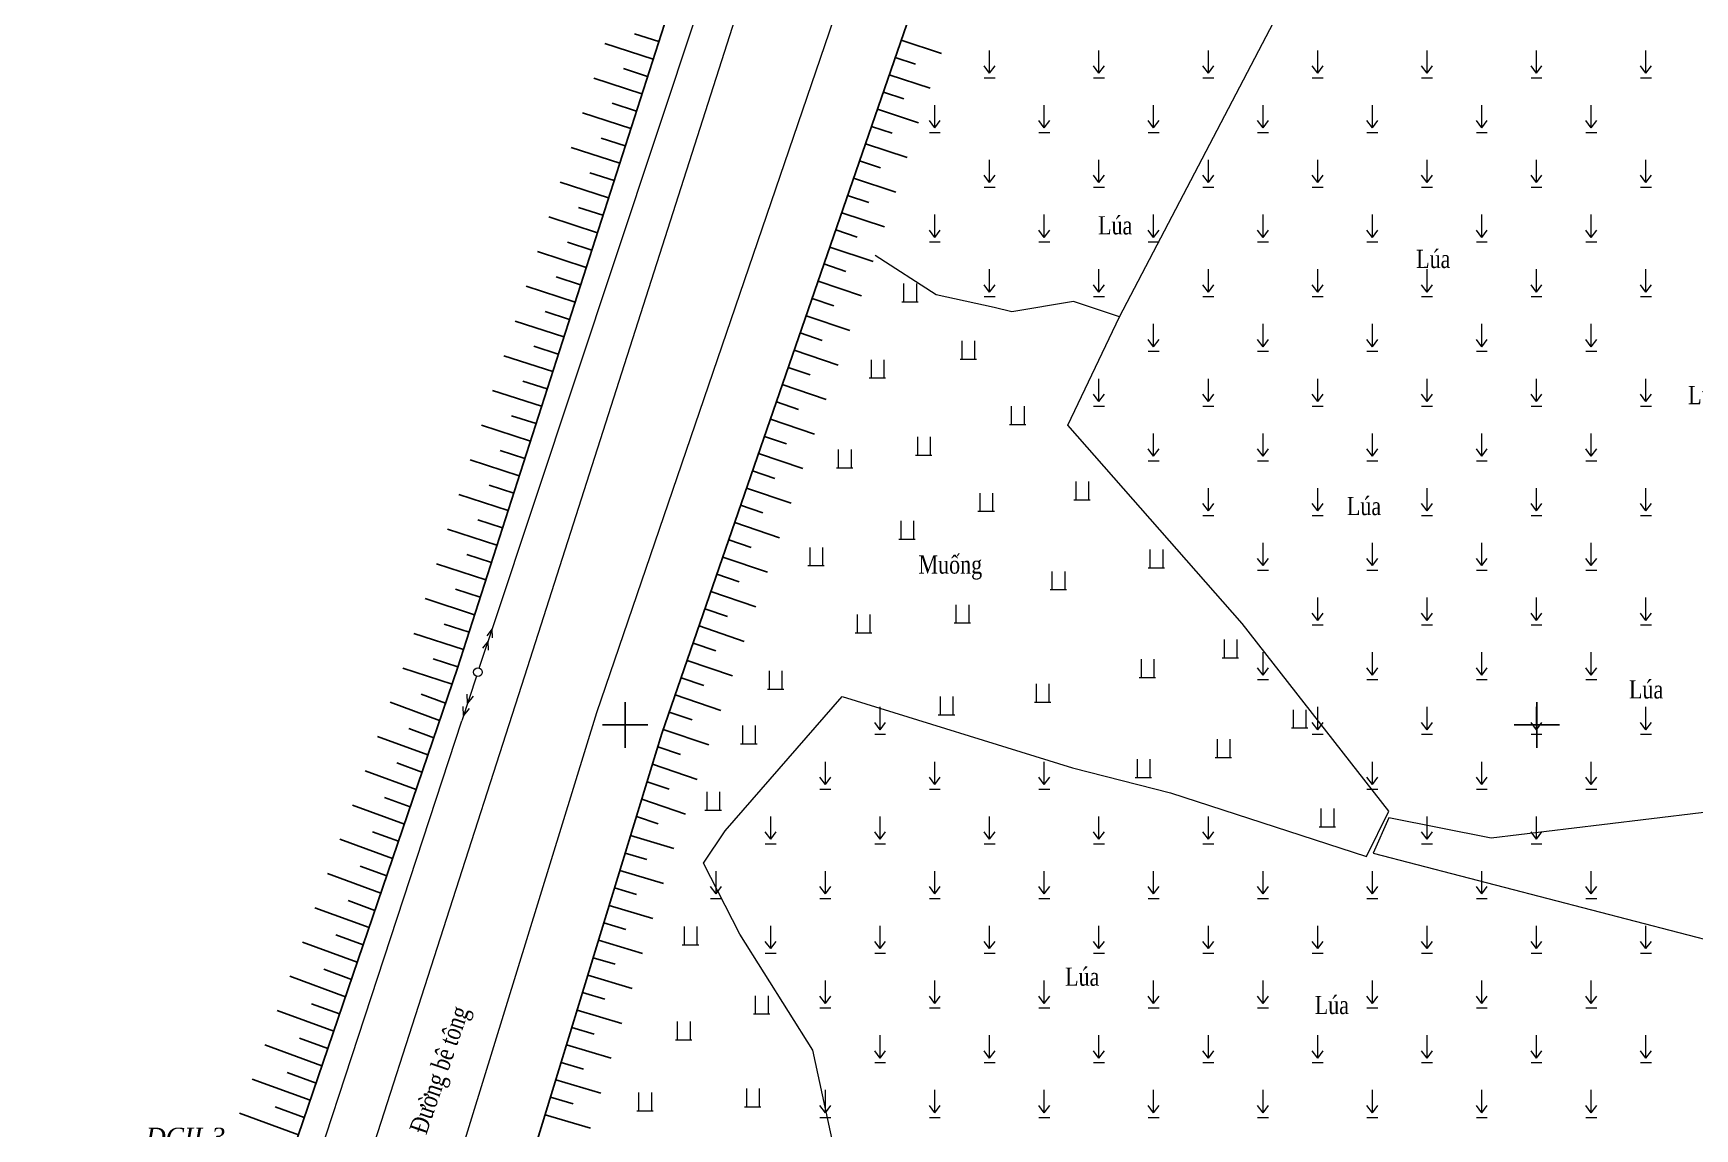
# Model space of a CAD drawing. Header units: metres. Extents: x 585499 to 586851, y 1565849 to 1566901.
# Drawn here: x 585967.5 to 586058.7, y 1566277.9 to 1566337.9 of the extents above; entities that cross this region are included whole.
import ezdxf
from ezdxf.enums import TextEntityAlignment as Align

# ---------------------------------------------------------------- set-up
doc = ezdxf.new("R2010")
doc.units = ezdxf.units.M
for name, color, linetype in [('CTL', 165, 'Continuous'), ('K_HUNG', 7, 'Continuous'), ('taluy', 15, 'Continuous')]:
    doc.layers.add(name, color=color, linetype=linetype)
for name, color, linetype, lineweight in [('duong bo', 97, 'Continuous', 0), ('duong nhua-bt', 10, 'Continuous', 0), ('Ghi chu', 2, 'Continuous', 5), ('ten', 90, 'Continuous', 0), ('text', 7, 'Continuous', 0), ('ThucVat', 90, 'Continuous', 0), ('thuy van', 111, 'Continuous', 0), ('đuongdien', 2, 'Continuous', 0)]:
    doc.layers.add(name, color=color, linetype=linetype, lineweight=lineweight)
doc.styles.add('ghi chu', font='times.ttf', dxfattribs={"height": 1})
doc.styles.add('VNTIMEI', font='')
doc.styles.get('VNTIMEI').set_extended_font_data('.VnTime', italic=True)
doc.linetypes.add('TAluy-500', pattern='A,0.667,[130,ltypeshp.shx,S=-0.25,R=0,X=-0.25,Y=0.25],0.333', length=1)

# ---------------------------------------------------------------- blocks, each defined once
blk = doc.blocks.new('cdct')
at = {"layer": 'Ghi chu'}
for points in [[(-0.95, 0), (-11.23, 0)], [(-8.18, -0.66), (-10, 0), (-8.18, 0.7)], [(-5.32, -0.66), (-7.15, 0), (-5.32, 0.7)], [(0.95, 0), (11.23, 0)], [(5.32, -0.66), (7.15, 0), (5.32, 0.7)], [(8.18, -0.66), (10, 0), (8.18, 0.7)]]:
    blk.add_lwpolyline(points, dxfattribs=at)
blk.add_circle((0, 0), 0.947, dxfattribs=at)
blk = doc.blocks.new('fdsa')
at = {"layer": 'ThucVat', "color": 8}
for p, q in [((586981.426, 1565459.991), (586981.426, 1565458.991)), ((586982.126, 1565459.991), (586982.126, 1565458.991))]:
    blk.add_line(p, q, dxfattribs=at)
blk.add_lwpolyline([(586981.326, 1565458.991), (586982.226, 1565458.991)], dxfattribs=at)
blk = doc.blocks.new('aa')
at = {"layer": 'ThucVat', "color": 8}
for p, q in [((586849.349, 1565409.619), (586849.349, 1565410.869)), ((586849.349, 1565409.619), (586849.049, 1565410.019)), ((586849.349, 1565409.619), (586849.649, 1565410.019)), ((586849.049, 1565409.369), (586849.649, 1565409.369))]:
    blk.add_line(p, q, dxfattribs=at)

msp = doc.modelspace()

# ---------------------------------------------------------------- linework, layer by layer
at = {"layer": 'CTL', "color": 8}
for p, q in [((586001.532, 1566336.514, 14.25), (585998.891, 1566337.37, 14.25)), ((586001.532, 1566336.514, 14.25), (585998.891, 1566337.37, 14.25)), ((586001.838, 1566337.466, 14.25), (586000.518, 1566337.893, 14.25)), ((586001.838, 1566337.466, 14.25), (586000.518, 1566337.893, 14.25)), ((586015.139, 1566337.541, 14.25), (586017.341, 1566336.819, 14.25)), ((586015.139, 1566337.541, 14.25), (586017.341, 1566336.819, 14.25)), ((586014.812, 1566336.596, 14.25), (586015.921, 1566336.233, 14.25)), ((586014.812, 1566336.596, 14.25), (586015.921, 1566336.233, 14.25)), ((586000.92, 1566334.61, 14.25), (585998.274, 1566335.467, 14.25)), ((586000.92, 1566334.61, 14.25), (585998.274, 1566335.467, 14.25)), ((586001.226, 1566335.562, 14.25), (585999.904, 1566335.99, 14.25)), ((586001.226, 1566335.562, 14.25), (585999.904, 1566335.99, 14.25)), ((586014.486, 1566335.651, 14.25), (586016.718, 1566334.919, 14.25)), ((586014.486, 1566335.651, 14.25), (586016.718, 1566334.919, 14.25)), ((586014.159, 1566334.705, 14.25), (586015.283, 1566334.337, 14.25)), ((586014.159, 1566334.705, 14.25), (586015.283, 1566334.337, 14.25)), ((586000.615, 1566333.658, 14.25), (585999.29, 1566334.087, 14.25)), ((586000.615, 1566333.658, 14.25), (585999.29, 1566334.087, 14.25)), ((586013.833, 1566333.76, 14.25), (586016.095, 1566333.018, 14.25)), ((586013.833, 1566333.76, 14.25), (586016.095, 1566333.018, 14.25)), ((586000.309, 1566332.706, 14.25), (585997.658, 1566333.564, 14.25)), ((586000.309, 1566332.706, 14.25), (585997.658, 1566333.564, 14.25)), ((586013.506, 1566332.815, 14.25), (586014.645, 1566332.441, 14.25)), ((586013.506, 1566332.815, 14.25), (586014.645, 1566332.441, 14.25)), ((586000.003, 1566331.754, 14.25), (585998.676, 1566332.183, 14.25)), ((586000.003, 1566331.754, 14.25), (585998.676, 1566332.183, 14.25)), ((586013.18, 1566331.869, 14.25), (586015.472, 1566331.118, 14.25)), ((586013.18, 1566331.869, 14.25), (586015.472, 1566331.118, 14.25)), ((585999.697, 1566330.802, 14.25), (585997.042, 1566331.661, 14.25)), ((585999.697, 1566330.802, 14.25), (585997.042, 1566331.661, 14.25)), ((586012.853, 1566330.924, 14.25), (586014.007, 1566330.546, 14.25)), ((586012.853, 1566330.924, 14.25), (586014.007, 1566330.546, 14.25)), ((585999.391, 1566329.849, 14.25), (585998.062, 1566330.28, 14.25)), ((585999.391, 1566329.849, 14.25), (585998.062, 1566330.28, 14.25)), ((586012.527, 1566329.979, 14.25), (586014.849, 1566329.217, 14.25)), ((586012.527, 1566329.979, 14.25), (586014.849, 1566329.217, 14.25)), ((585999.085, 1566328.897, 14.25), (585996.426, 1566329.759, 14.25)), ((585999.085, 1566328.897, 14.25), (585996.426, 1566329.759, 14.25)), ((585998.779, 1566327.945, 14.25), (585997.448, 1566328.376, 14.25)), ((585998.779, 1566327.945, 14.25), (585997.448, 1566328.376, 14.25)), ((586012.2, 1566329.033, 14.25), (586013.369, 1566328.65, 14.25)), ((586012.2, 1566329.033, 14.25), (586013.369, 1566328.65, 14.25)), ((585998.473, 1566326.993, 14.25), (585995.809, 1566327.856, 14.25)), ((585998.473, 1566326.993, 14.25), (585995.809, 1566327.856, 14.25)), ((586011.874, 1566328.088, 14.25), (586014.226, 1566327.317, 14.25)), ((586011.874, 1566328.088, 14.25), (586014.226, 1566327.317, 14.25)), ((585998.167, 1566326.041, 14.25), (585996.834, 1566326.473, 14.25)), ((585998.167, 1566326.041, 14.25), (585996.834, 1566326.473, 14.25)), ((586011.547, 1566327.143, 14.25), (586012.731, 1566326.755, 14.25)), ((586011.547, 1566327.143, 14.25), (586012.731, 1566326.755, 14.25)), ((585997.861, 1566325.089, 14.25), (585995.193, 1566325.953, 14.25)), ((585997.861, 1566325.089, 14.25), (585995.193, 1566325.953, 14.25)), ((586011.221, 1566326.197, 14.25), (586013.603, 1566325.416, 14.25)), ((586011.221, 1566326.197, 14.25), (586013.603, 1566325.416, 14.25)), ((585997.556, 1566324.137, 14.25), (585996.22, 1566324.57, 14.25)), ((585997.556, 1566324.137, 14.25), (585996.22, 1566324.57, 14.25)), ((586010.903, 1566325.278, 14.25), (586012.093, 1566324.873, 14.25)), ((586010.903, 1566325.278, 14.25), (586012.093, 1566324.873, 14.25)), ((585997.25, 1566323.185, 14.25), (585994.577, 1566324.051, 14.25)), ((585997.25, 1566323.185, 14.25), (585994.577, 1566324.051, 14.25)), ((586010.577, 1566324.333, 14.25), (586012.961, 1566323.522, 14.25)), ((586010.577, 1566324.333, 14.25), (586012.961, 1566323.522, 14.25)), ((585996.944, 1566322.233, 14.25), (585995.606, 1566322.666, 14.25)), ((585996.944, 1566322.233, 14.25), (585995.606, 1566322.666, 14.25)), ((586010.25, 1566323.387, 14.25), (586011.445, 1566322.981, 14.25)), ((586010.25, 1566323.387, 14.25), (586011.445, 1566322.981, 14.25)), ((585996.638, 1566321.281, 14.25), (585993.96, 1566322.148, 14.25)), ((585996.638, 1566321.281, 14.25), (585993.96, 1566322.148, 14.25)), ((586009.924, 1566322.442, 14.25), (586012.317, 1566321.629, 14.25)), ((586009.924, 1566322.442, 14.25), (586012.317, 1566321.629, 14.25)), ((586009.598, 1566321.497, 14.25), (586010.797, 1566321.089, 14.25)), ((586009.598, 1566321.497, 14.25), (586010.797, 1566321.089, 14.25)), ((585996.026, 1566319.377, 14.25), (585993.344, 1566320.245, 14.25)), ((585996.026, 1566319.377, 14.25), (585993.344, 1566320.245, 14.25)), ((585996.332, 1566320.329, 14.25), (585994.992, 1566320.763, 14.25)), ((585996.332, 1566320.329, 14.25), (585994.992, 1566320.763, 14.25)), ((586009.271, 1566320.552, 14.25), (586011.674, 1566319.735, 14.25)), ((586009.271, 1566320.552, 14.25), (586011.674, 1566319.735, 14.25)), ((586008.945, 1566319.606, 14.25), (586010.148, 1566319.197, 14.25)), ((586008.945, 1566319.606, 14.25), (586010.148, 1566319.197, 14.25)), ((585995.414, 1566317.473, 14.25), (585992.728, 1566318.343, 14.25)), ((585995.414, 1566317.473, 14.25), (585992.728, 1566318.343, 14.25)), ((585995.72, 1566318.425, 14.25), (585994.378, 1566318.859, 14.25)), ((585995.72, 1566318.425, 14.25), (585994.378, 1566318.859, 14.25)), ((586008.618, 1566318.661, 14.25), (586011.03, 1566317.841, 14.25)), ((586008.618, 1566318.661, 14.25), (586011.03, 1566317.841, 14.25)), ((586008.292, 1566317.716, 14.25), (586009.5, 1566317.305, 14.25)), ((586008.292, 1566317.716, 14.25), (586009.5, 1566317.305, 14.25)), ((585994.802, 1566315.568, 14.25), (585992.112, 1566316.44, 14.25)), ((585994.802, 1566315.568, 14.25), (585992.112, 1566316.44, 14.25)), ((585995.108, 1566316.521, 14.25), (585993.764, 1566316.956, 14.25)), ((585995.108, 1566316.521, 14.25), (585993.764, 1566316.956, 14.25)), ((586007.965, 1566316.771, 14.25), (586010.387, 1566315.948, 14.25)), ((586007.965, 1566316.771, 14.25), (586010.387, 1566315.948, 14.25)), ((586007.639, 1566315.826, 14.25), (586008.852, 1566315.413, 14.25)), ((586007.639, 1566315.826, 14.25), (586008.852, 1566315.413, 14.25)), ((585994.191, 1566313.664, 14.25), (585991.495, 1566314.537, 14.25)), ((585994.191, 1566313.664, 14.25), (585991.495, 1566314.537, 14.25)), ((585994.497, 1566314.616, 14.25), (585993.15, 1566315.052, 14.25)), ((585994.497, 1566314.616, 14.25), (585993.15, 1566315.052, 14.25)), ((586007.312, 1566314.88, 14.25), (586009.743, 1566314.054, 14.25)), ((586007.312, 1566314.88, 14.25), (586009.743, 1566314.054, 14.25)), ((586006.986, 1566313.935, 14.25), (586008.204, 1566313.521, 14.25)), ((586006.986, 1566313.935, 14.25), (586008.204, 1566313.521, 14.25)), ((585993.579, 1566311.76, 14.25), (585990.879, 1566312.635, 14.25)), ((585993.579, 1566311.76, 14.25), (585990.879, 1566312.635, 14.25)), ((585993.885, 1566312.712, 14.25), (585992.536, 1566313.149, 14.25)), ((585993.885, 1566312.712, 14.25), (585992.536, 1566313.149, 14.25)), ((586006.66, 1566312.99, 14.25), (586009.099, 1566312.161, 14.25)), ((586006.66, 1566312.99, 14.25), (586009.099, 1566312.161, 14.25)), ((586006.333, 1566312.045, 14.25), (586007.555, 1566311.629, 14.25)), ((586006.333, 1566312.045, 14.25), (586007.555, 1566311.629, 14.25)), ((585993.273, 1566310.808, 14.25), (585991.922, 1566311.246, 14.25)), ((585993.273, 1566310.808, 14.25), (585991.922, 1566311.246, 14.25)), ((586006.007, 1566311.099, 14.25), (586008.456, 1566310.267, 14.25)), ((586006.007, 1566311.099, 14.25), (586008.456, 1566310.267, 14.25)), ((585992.967, 1566309.856, 14.25), (585990.263, 1566310.732, 14.25)), ((585992.967, 1566309.856, 14.25), (585990.263, 1566310.732, 14.25)), ((586005.68, 1566310.154, 14.25), (586006.907, 1566309.737, 14.25)), ((586005.68, 1566310.154, 14.25), (586006.907, 1566309.737, 14.25)), ((585992.661, 1566308.904, 14.25), (585991.308, 1566309.342, 14.25)), ((585992.661, 1566308.904, 14.25), (585991.308, 1566309.342, 14.25)), ((586005.354, 1566309.209, 14.25), (586007.812, 1566308.373, 14.25)), ((586005.354, 1566309.209, 14.25), (586007.812, 1566308.373, 14.25)), ((585992.355, 1566307.952, 14.25), (585989.647, 1566308.829, 14.25)), ((585992.355, 1566307.952, 14.25), (585989.647, 1566308.829, 14.25)), ((586005.027, 1566308.264, 14.25), (586006.259, 1566307.845, 14.25)), ((586005.027, 1566308.264, 14.25), (586006.259, 1566307.845, 14.25)), ((585992.049, 1566307, 14.25), (585990.694, 1566307.439, 14.25)), ((585992.049, 1566307, 14.25), (585990.694, 1566307.439, 14.25)), ((586004.701, 1566307.318, 14.25), (586007.168, 1566306.48, 14.25)), ((586004.701, 1566307.318, 14.25), (586007.168, 1566306.48, 14.25)), ((585991.744, 1566306.048, 14.25), (585989.03, 1566306.927, 14.25)), ((585991.744, 1566306.048, 14.25), (585989.03, 1566306.927, 14.25)), ((586004.375, 1566306.373, 14.25), (586005.611, 1566305.953, 14.25)), ((586004.375, 1566306.373, 14.25), (586005.611, 1566305.953, 14.25)), ((585991.438, 1566305.096, 14.25), (585990.08, 1566305.535, 14.25)), ((585991.438, 1566305.096, 14.25), (585990.08, 1566305.535, 14.25)), ((586004.048, 1566305.428, 14.25), (586006.525, 1566304.586, 14.25)), ((586004.048, 1566305.428, 14.25), (586006.525, 1566304.586, 14.25)), ((585991.132, 1566304.144, 14.25), (585988.414, 1566305.024, 14.25)), ((585991.132, 1566304.144, 14.25), (585988.414, 1566305.024, 14.25)), ((586003.722, 1566304.483, 14.25), (586004.962, 1566304.061, 14.25)), ((586003.722, 1566304.483, 14.25), (586004.962, 1566304.061, 14.25)), ((585990.826, 1566303.192, 14.25), (585989.466, 1566303.632, 14.25)), ((585990.826, 1566303.192, 14.25), (585989.466, 1566303.632, 14.25)), ((586003.395, 1566303.538, 14.25), (586005.881, 1566302.693, 14.25)), ((586003.395, 1566303.538, 14.25), (586005.881, 1566302.693, 14.25)), ((585990.505, 1566302.244, 14.25), (585987.798, 1566303.121, 14.25)), ((585990.505, 1566302.244, 14.25), (585987.798, 1566303.121, 14.25)), ((586003.069, 1566302.592, 14.25), (586004.314, 1566302.169, 14.25)), ((586003.069, 1566302.592, 14.25), (586004.314, 1566302.169, 14.25)), ((585989.824, 1566300.249, 14.25), (585987.11, 1566301.243, 14.25)), ((585989.824, 1566300.249, 14.25), (585987.11, 1566301.243, 14.25)), ((585990.147, 1566301.195, 14.25), (585988.801, 1566301.689, 14.25)), ((585990.147, 1566301.195, 14.25), (585988.801, 1566301.689, 14.25)), ((586002.742, 1566301.647, 14.25), (586005.238, 1566300.799, 14.25)), ((586002.742, 1566301.647, 14.25), (586005.238, 1566300.799, 14.25)), ((586002.416, 1566300.702, 14.25), (586003.666, 1566300.277, 14.25)), ((586002.416, 1566300.702, 14.25), (586003.666, 1566300.277, 14.25)), ((585989.178, 1566298.355, 14.25), (585986.422, 1566299.365, 14.25)), ((585989.178, 1566298.355, 14.25), (585986.422, 1566299.365, 14.25)), ((585989.501, 1566299.302, 14.25), (585988.134, 1566299.803, 14.25)), ((585989.501, 1566299.302, 14.25), (585988.134, 1566299.803, 14.25)), ((586002.09, 1566299.757, 14.25), (586004.594, 1566298.905, 14.25)), ((586002.09, 1566299.757, 14.25), (586004.594, 1566298.905, 14.25)), ((586001.789, 1566298.803, 14.25), (586003.03, 1566298.381, 14.25)), ((586001.789, 1566298.803, 14.25), (586003.03, 1566298.381, 14.25)), ((585988.532, 1566296.462, 14.25), (585985.734, 1566297.487, 14.25)), ((585988.532, 1566296.462, 14.25), (585985.734, 1566297.487, 14.25)), ((585988.855, 1566297.409, 14.25), (585987.467, 1566297.917, 14.25)), ((585988.855, 1566297.409, 14.25), (585987.467, 1566297.917, 14.25)), ((586001.495, 1566297.846, 14.25), (586003.95, 1566297.012, 14.25)), ((586001.495, 1566297.846, 14.25), (586003.95, 1566297.012, 14.25)), ((586001.202, 1566296.89, 14.25), (586002.415, 1566296.477, 14.25)), ((586001.202, 1566296.89, 14.25), (586002.415, 1566296.477, 14.25)), ((585987.887, 1566294.568, 14.25), (585985.046, 1566295.609, 14.25)), ((585987.887, 1566294.568, 14.25), (585985.046, 1566295.609, 14.25)), ((585988.209, 1566295.515, 14.25), (585986.8, 1566296.032, 14.25)), ((585988.209, 1566295.515, 14.25), (585986.8, 1566296.032, 14.25)), ((586000.909, 1566295.933, 14.25), (586003.307, 1566295.118, 14.25)), ((586000.909, 1566295.933, 14.25), (586003.307, 1566295.118, 14.25)), ((586000.616, 1566294.976, 14.25), (586001.801, 1566294.574, 14.25)), ((586000.616, 1566294.976, 14.25), (586001.801, 1566294.574, 14.25)), ((585987.241, 1566292.675, 14.25), (585984.358, 1566293.731, 14.25)), ((585987.241, 1566292.675, 14.25), (585984.358, 1566293.731, 14.25)), ((585987.564, 1566293.622, 14.25), (585986.133, 1566294.146, 14.25)), ((585987.564, 1566293.622, 14.25), (585986.133, 1566294.146, 14.25)), ((586000.296, 1566293.932, 14.25), (586002.669, 1566293.223, 14.25)), ((586000.296, 1566293.932, 14.25), (586002.669, 1566293.223, 14.25)), ((586000.003, 1566292.975, 14.25), (586001.193, 1566292.62, 14.25)), ((586000.003, 1566292.975, 14.25), (586001.193, 1566292.62, 14.25)), ((585986.595, 1566290.782, 14.25), (585983.67, 1566291.854, 14.25)), ((585986.595, 1566290.782, 14.25), (585983.67, 1566291.854, 14.25)), ((585986.918, 1566291.728, 14.25), (585985.466, 1566292.26, 14.25)), ((585986.918, 1566291.728, 14.25), (585985.466, 1566292.26, 14.25)), ((585999.71, 1566292.019, 14.25), (586002.096, 1566291.306, 14.25)), ((585999.71, 1566292.019, 14.25), (586002.096, 1566291.306, 14.25)), ((585999.417, 1566291.063, 14.25), (586000.614, 1566290.706, 14.25)), ((585999.417, 1566291.063, 14.25), (586000.614, 1566290.706, 14.25)), ((585985.949, 1566288.888, 14.25), (585982.982, 1566289.976, 14.25)), ((585985.949, 1566288.888, 14.25), (585982.982, 1566289.976, 14.25)), ((585986.272, 1566289.835, 14.25), (585984.799, 1566290.375, 14.25)), ((585986.272, 1566289.835, 14.25), (585984.799, 1566290.375, 14.25)), ((585999.124, 1566290.107, 14.25), (586001.524, 1566289.39, 14.25)), ((585999.124, 1566290.107, 14.25), (586001.524, 1566289.39, 14.25)), ((585998.831, 1566289.151, 14.25), (586000.034, 1566288.791, 14.25)), ((585998.831, 1566289.151, 14.25), (586000.034, 1566288.791, 14.25)), ((585985.304, 1566286.995, 14.25), (585982.293, 1566288.098, 14.25)), ((585985.304, 1566286.995, 14.25), (585982.293, 1566288.098, 14.25)), ((585985.626, 1566287.941, 14.25), (585984.132, 1566288.489, 14.25)), ((585985.626, 1566287.941, 14.25), (585984.132, 1566288.489, 14.25)), ((585998.538, 1566288.195, 14.25), (586000.952, 1566287.474, 14.25)), ((585998.538, 1566288.195, 14.25), (586000.952, 1566287.474, 14.25)), ((585998.245, 1566287.239, 14.25), (585999.455, 1566286.877, 14.25)), ((585998.245, 1566287.239, 14.25), (585999.455, 1566286.877, 14.25)), ((585984.658, 1566285.101, 14.25), (585981.605, 1566286.22, 14.25)), ((585984.658, 1566285.101, 14.25), (585981.605, 1566286.22, 14.25)), ((585984.981, 1566286.048, 14.25), (585983.465, 1566286.603, 14.25)), ((585984.981, 1566286.048, 14.25), (585983.465, 1566286.603, 14.25)), ((585997.952, 1566286.282, 14.25), (586000.379, 1566285.557, 14.25)), ((585997.952, 1566286.282, 14.25), (586000.379, 1566285.557, 14.25)), ((585997.659, 1566285.326, 14.25), (585998.876, 1566284.963, 14.25)), ((585997.659, 1566285.326, 14.25), (585998.876, 1566284.963, 14.25)), ((585984.335, 1566284.155, 14.25), (585982.798, 1566284.718, 14.25)), ((585984.335, 1566284.155, 14.25), (585982.798, 1566284.718, 14.25)), ((585984.012, 1566283.208, 14.25), (585980.917, 1566284.342, 14.25)), ((585984.012, 1566283.208, 14.25), (585980.917, 1566284.342, 14.25)), ((585997.366, 1566284.37, 14.25), (585999.807, 1566283.641, 14.25)), ((585997.366, 1566284.37, 14.25), (585999.807, 1566283.641, 14.25)), ((585983.689, 1566282.261, 14.25), (585982.131, 1566282.832, 14.25)), ((585983.689, 1566282.261, 14.25), (585982.131, 1566282.832, 14.25)), ((585997.073, 1566283.414, 14.25), (585998.297, 1566283.048, 14.25)), ((585997.073, 1566283.414, 14.25), (585998.297, 1566283.048, 14.25)), ((585983.366, 1566281.314, 14.25), (585980.229, 1566282.464, 14.25)), ((585983.366, 1566281.314, 14.25), (585980.229, 1566282.464, 14.25)), ((585996.78, 1566282.458, 14.25), (585999.234, 1566281.725, 14.25)), ((585996.78, 1566282.458, 14.25), (585999.234, 1566281.725, 14.25)), ((585983.044, 1566280.368, 14.25), (585981.464, 1566280.946, 14.25)), ((585983.044, 1566280.368, 14.25), (585981.464, 1566280.946, 14.25)), ((585996.487, 1566281.502, 14.25), (585997.718, 1566281.134, 14.25)), ((585996.487, 1566281.502, 14.25), (585997.718, 1566281.134, 14.25)), ((585982.721, 1566279.421, 14.25), (585979.541, 1566280.586, 14.25)), ((585982.721, 1566279.421, 14.25), (585979.541, 1566280.586, 14.25)), ((585996.194, 1566280.546, 14.25), (585998.662, 1566279.808, 14.25)), ((585996.194, 1566280.546, 14.25), (585998.662, 1566279.808, 14.25)), ((585982.398, 1566278.474, 14.25), (585980.797, 1566279.061, 14.25)), ((585982.398, 1566278.474, 14.25), (585980.797, 1566279.061, 14.25)), ((585995.901, 1566279.589, 14.25), (585997.138, 1566279.22, 14.25)), ((585995.901, 1566279.589, 14.25), (585997.138, 1566279.22, 14.25)), ((585982.075, 1566277.528, 14.25), (585978.853, 1566278.708, 14.25)), ((585982.075, 1566277.528, 14.25), (585978.853, 1566278.708, 14.25)), ((585995.608, 1566278.633, 14.25), (585998.09, 1566277.892, 14.25)), ((585995.608, 1566278.633, 14.25), (585998.09, 1566277.892, 14.25))]:
    msp.add_line(p, q, dxfattribs=at)
at = {"layer": 'duong bo', "color": 8, "elevation": 14.25}
for points in [[(586027.11, 1566322.379), (586060.336, 1566385.875), (586067.123, 1566407.587)], [(586004.298, 1566292.42), (586004.298, 1566292.42), (586004.298, 1566292.42), (586005.477, 1566294.193), (586011.901, 1566301.57), (586024.526, 1566297.641), (586029.906, 1566296.276), (586040.656, 1566292.794), (586041.889, 1566295.275), (586033.844, 1566305.556), (586024.28, 1566316.439), (586027.11, 1566322.379), (586024.587, 1566323.219), (586021.204, 1566322.657), (586020.237, 1566322.899), (586017.056, 1566323.586), (586013.709, 1566325.74), (586013.709, 1566325.74)], [(586003.116, 1566197.685), (586008.59, 1566211.397), (586010.188, 1566220.53), (586011.237, 1566234.452), (586010.039, 1566257.956), (586013.138, 1566268.997), (586010.285, 1566282.178), (586006.288, 1566288.537), (586004.298, 1566292.42)]]:
    msp.add_lwpolyline(points, dxfattribs=at)
at = {"layer": 'duong nhua-bt', "color": 8, "elevation": 14.25}
for points in [[(585967.533, 1566221.544), (585979.895, 1566257.18), (585985.248, 1566273.955), (585994.497, 1566302.686), (586008.989, 1566347.977), (586022.479, 1566390.292), (586036.784, 1566434.23), (586050.007, 1566476.543), (586062.95, 1566517.958), (586075.755, 1566558.661), (586087.817, 1566596.798), (586113.815, 1566679.504), (586113.815, 1566679.504), (586116.54, 1566689.232)], [(586061.316, 1566493.328), (586055.033, 1566474.762), (586048.361, 1566453.242), (586041.661, 1566431.898), (586027.161, 1566387.759), (586014.134, 1566346.609), (585998.428, 1566300.666), (585984.646, 1566255.972)]]:
    msp.add_lwpolyline(points, dxfattribs=at)
at = {"layer": 'K_HUNG', "color": 8}
for p, q in [((586000, 1566298.75), (586000, 1566301.25)), ((586050, 1566298.75), (586050, 1566301.25)), ((585998.75, 1566300), (586001.25, 1566300)), ((586048.75, 1566300), (586051.25, 1566300))]:
    msp.add_line(p, q, dxfattribs=at)
at = {"layer": 'taluy', "color": 8, "elevation": 14.25}
for points in [[(585972.843, 1566245.085), (585978.547, 1566267.242), (585980.968, 1566274.282), (585990.799, 1566303.108), (586005.605, 1566349.19), (586018.905, 1566390.945), (586033.43, 1566435.244), (586045.705, 1566477.472), (586052.108, 1566495.938), (586051.103, 1566498.481), (586050.665, 1566499.44), (586048.255, 1566500.497), (586038.524, 1566504.038)], [(585972.843, 1566245.085), (585978.547, 1566267.242), (585980.968, 1566274.282), (585990.799, 1566303.108), (586005.605, 1566349.19), (586018.905, 1566390.945), (586033.43, 1566435.244), (586045.705, 1566477.472), (586052.108, 1566495.938), (586051.103, 1566498.481), (586050.665, 1566499.44), (586048.255, 1566500.497), (586038.524, 1566504.038)], [(586064.562, 1566493.315), (586060.344, 1566478.184), (586058.696, 1566473.493), (586053.07, 1566452.881), (586045.354, 1566430.118), (586030.702, 1566386.243), (586017.715, 1566345.002), (586002.013, 1566299.535), (585993.252, 1566270.945), (585992.071, 1566266.982), (585991.627, 1566265.985), (585988.532, 1566256.211), (585987.855, 1566254.024), (585983.848, 1566241.358)], [(586064.562, 1566493.315), (586060.344, 1566478.184), (586058.696, 1566473.493), (586053.07, 1566452.881), (586045.354, 1566430.118), (586030.702, 1566386.243), (586017.715, 1566345.002), (586002.013, 1566299.535), (585993.252, 1566270.945), (585992.071, 1566266.982), (585991.627, 1566265.985), (585988.532, 1566256.211), (585987.855, 1566254.024), (585983.848, 1566241.358)]]:
    msp.add_lwpolyline(points, dxfattribs=at)
at = {"layer": 'thuy van', "color": 8, "linetype": 'TAluy-500', "elevation": 14.25}
msp.add_lwpolyline([(586064.466, 1566295.838), (586053.559, 1566294.529), (586047.498, 1566293.787), (586041.886, 1566294.911), (586041.027, 1566292.972), (586060.18, 1566288)], dxfattribs=at)
msp.add_lwpolyline([(586064.466, 1566295.838), (586053.559, 1566294.529), (586047.498, 1566293.787), (586041.886, 1566294.911), (586041.027, 1566292.972), (586060.18, 1566288)], dxfattribs=at)
at = {"layer": 'đuongdien', "color": 8, "elevation": 14.25}
for points in [[(585992.81, 1566305.561), (586006.219, 1566345.876)], [(585977.204, 1566258.017), (585991.038, 1566300.233)]]:
    msp.add_lwpolyline(points, dxfattribs=at)

# ---------------------------------------------------------------- block references
at = {"layer": 'Ghi chu', "color": 8, "xscale": 0.249999999932685, "yscale": 0.249999999932685, "zscale": 0.249999999932685, "rotation": 71.60759187456085}
msp.add_blockref('cdct', (585991.924, 1566302.897, 14.25), dxfattribs=at)
at = {"layer": 'ThucVat', "color": 8}
for name, p in [('aa', (-829.366, 926.118)), ('aa', (-823.366, 926.118)), ('aa', (-817.366, 926.118)), ('aa', (-811.366, 926.118)), ('aa', (-805.366, 926.118)), ('aa', (-799.366, 926.118)), ('aa', (-793.366, 926.118)), ('aa', (-793.366, 926.118)), ('aa', (-832.366, 923.118)), ('aa', (-826.366, 923.118)), ('aa', (-820.366, 923.118)), ('aa', (-814.366, 923.118)), ('aa', (-808.366, 923.118)), ('aa', (-802.366, 923.118)), ('aa', (-796.366, 923.118)), ('aa', (-796.366, 923.118)), ('aa', (-829.366, 920.118)), ('aa', (-823.366, 920.118)), ('aa', (-817.366, 920.118)), ('aa', (-811.366, 920.118)), ('aa', (-805.366, 920.118)), ('aa', (-799.366, 920.118)), ('aa', (-793.366, 920.118)), ('aa', (-793.366, 920.118)), ('aa', (-832.366, 917.118)), ('aa', (-826.366, 917.118)), ('aa', (-820.366, 917.118)), ('aa', (-814.366, 917.118)), ('aa', (-808.366, 917.118)), ('aa', (-802.366, 917.118)), ('aa', (-796.366, 917.118)), ('aa', (-796.366, 917.118)), ('aa', (-829.366, 914.118)), ('aa', (-823.366, 914.118)), ('aa', (-817.366, 914.118)), ('aa', (-811.366, 914.118)), ('aa', (-805.366, 914.118)), ('aa', (-799.366, 914.118)), ('aa', (-793.366, 914.118)), ('aa', (-793.366, 914.118)), ('fdsa', (-966.155, 864.208)), ('aa', (-820.366, 911.118)), ('aa', (-814.366, 911.118)), ('aa', (-808.366, 911.118)), ('aa', (-802.366, 911.118)), ('aa', (-796.366, 911.118)), ('aa', (-796.366, 911.118)), ('fdsa', (-962.962, 861.067)), ('fdsa', (-967.943, 860.037)), ('aa', (-823.366, 908.118)), ('aa', (-817.366, 908.118)), ('aa', (-811.366, 908.118)), ('aa', (-805.366, 908.118)), ('aa', (-799.366, 908.118)), ('aa', (-793.366, 908.118)), ('aa', (-793.366, 908.118)), ('fdsa', (-960.25, 857.492)), ('fdsa', (-965.401, 855.811)), ('aa', (-820.366, 905.118)), ('aa', (-814.366, 905.118)), ('aa', (-808.366, 905.118)), ('aa', (-802.366, 905.118)), ('aa', (-796.366, 905.118)), ('aa', (-796.366, 905.118)), ('fdsa', (-969.739, 855.108)), ('fdsa', (-961.979, 852.725)), ('fdsa', (-956.718, 853.361)), ('aa', (-817.366, 902.118)), ('aa', (-811.366, 902.118)), ('aa', (-805.366, 902.118)), ('aa', (-799.366, 902.118)), ('aa', (-793.366, 902.118)), ('aa', (-793.366, 902.118)), ('fdsa', (-966.317, 851.206)), ('aa', (-814.366, 899.118)), ('aa', (-808.366, 899.118)), ('aa', (-802.366, 899.118)), ('aa', (-796.366, 899.118)), ('aa', (-796.366, 899.118)), ('fdsa', (-971.306, 849.745)), ('fdsa', (-952.646, 849.624)), ('fdsa', (-958.018, 848.432)), ('fdsa', (-963.287, 846.604)), ('aa', (-811.366, 896.118)), ('aa', (-805.366, 896.118)), ('aa', (-799.366, 896.118)), ('aa', (-793.366, 896.118)), ('aa', (-793.366, 896.118)), ('fdsa', (-968.704, 846.06)), ('fdsa', (-948.581, 844.691)), ('fdsa', (-953.133, 843.61)), ('aa', (-814.366, 893.118)), ('aa', (-808.366, 893.118)), ('aa', (-802.366, 893.118)), ('aa', (-796.366, 893.118)), ('aa', (-796.366, 893.118)), ('fdsa', (-973.53, 842.974)), ('fdsa', (-958.883, 842.256)), ('aa', (-835.366, 890.118)), ('fdsa', (-964.152, 841.565)), ('fdsa', (-944.79, 840.847)), ('aa', (-811.366, 890.118)), ('aa', (-805.366, 890.118)), ('aa', (-799.366, 890.118)), ('aa', (-793.366, 890.118)), ('aa', (-793.366, 890.118)), ('fdsa', (-974.993, 839.976)), ('fdsa', (-948.965, 839.222)), ('fdsa', (-953.355, 838.137)), ('aa', (-838.366, 887.118)), ('aa', (-832.366, 887.118)), ('aa', (-826.366, 887.118)), ('aa', (-808.366, 887.118)), ('aa', (-802.366, 887.118)), ('aa', (-796.366, 887.118)), ('aa', (-796.366, 887.118)), ('fdsa', (-976.952, 836.345)), ('fdsa', (-943.267, 835.429)), ('aa', (-841.366, 884.118)), ('aa', (-835.366, 884.118)), ('aa', (-829.366, 884.118)), ('aa', (-823.366, 884.118)), ('aa', (-817.366, 884.118)), ('aa', (-805.366, 884.118)), ('aa', (-799.366, 884.118)), ('aa', (-844.366, 881.118)), ('aa', (-838.366, 881.118)), ('aa', (-832.366, 881.118)), ('aa', (-826.366, 881.118)), ('aa', (-820.366, 881.118)), ('aa', (-814.366, 881.118)), ('aa', (-808.366, 881.118)), ('aa', (-802.366, 881.118)), ('aa', (-796.366, 881.118)), ('aa', (-796.366, 881.118)), ('fdsa', (-978.193, 828.956)), ('aa', (-841.366, 878.118)), ('aa', (-835.366, 878.118)), ('aa', (-829.366, 878.118)), ('aa', (-823.366, 878.118)), ('aa', (-817.366, 878.118)), ('aa', (-811.366, 878.118)), ('aa', (-805.366, 878.118)), ('aa', (-799.366, 878.118)), ('aa', (-793.366, 878.118)), ('aa', (-793.366, 878.118)), ('aa', (-838.366, 875.118)), ('aa', (-832.366, 875.118)), ('aa', (-826.366, 875.118)), ('aa', (-820.366, 875.118)), ('aa', (-814.366, 875.118)), ('aa', (-808.366, 875.118)), ('aa', (-802.366, 875.118)), ('aa', (-796.366, 875.118)), ('aa', (-796.366, 875.118)), ('fdsa', (-974.291, 825.163)), ('fdsa', (-978.57, 823.754)), ('aa', (-835.366, 872.118)), ('aa', (-829.366, 872.118)), ('aa', (-823.366, 872.118)), ('aa', (-817.366, 872.118)), ('aa', (-811.366, 872.118)), ('aa', (-805.366, 872.118)), ('aa', (-799.366, 872.118)), ('aa', (-793.366, 872.118)), ('aa', (-793.366, 872.118)), ('fdsa', (-980.691, 819.855)), ('fdsa', (-974.779, 820.072)), ('aa', (-838.366, 869.118)), ('aa', (-832.366, 869.118)), ('aa', (-826.366, 869.118)), ('aa', (-820.366, 869.118)), ('aa', (-814.366, 869.118)), ('aa', (-808.366, 869.118)), ('aa', (-802.366, 869.118)), ('aa', (-796.366, 869.118)), ('aa', (-796.366, 869.118))]:
    msp.add_blockref(name, p, dxfattribs=at)

# ---------------------------------------------------------------- texts
at = {"layer": 'ten', "color": 8, "ltscale": 0.5, "style": 'VNTIMEI'}
msp.add_text('DCII-3', height=1, dxfattribs=at).set_placement((585975.888, 1566277.918), align=Align.TOP_CENTER)
at = {"layer": 'text', "color": 8, "style": 'ghi chu', "width": 0.8}
for s, p in [('Lúa', (586025.936, 1566326.898, 14.25)), ('Lúa', (586043.38, 1566325.055, 14.25)), ('Lúa', (586058.301, 1566317.59, 14.25)), ('Lúa', (586039.583, 1566311.505, 14.25)), ('Muống', (586016.088, 1566308.297, 14.25)), ('Lúa', (586055.055, 1566301.452, 14.25)), ('Lúa', (586024.128, 1566285.7, 14.25)), ('Lúa', (586037.817, 1566284.148, 14.25))]:
    msp.add_text(s, height=1, dxfattribs=at).set_placement(p)
msp.add_text('Ðường bê tông', height=1, rotation=71.02425, dxfattribs=at).set_placement((585989.087, 1566277.498, 14.25))

doc.saveas('drawing.dxf')
